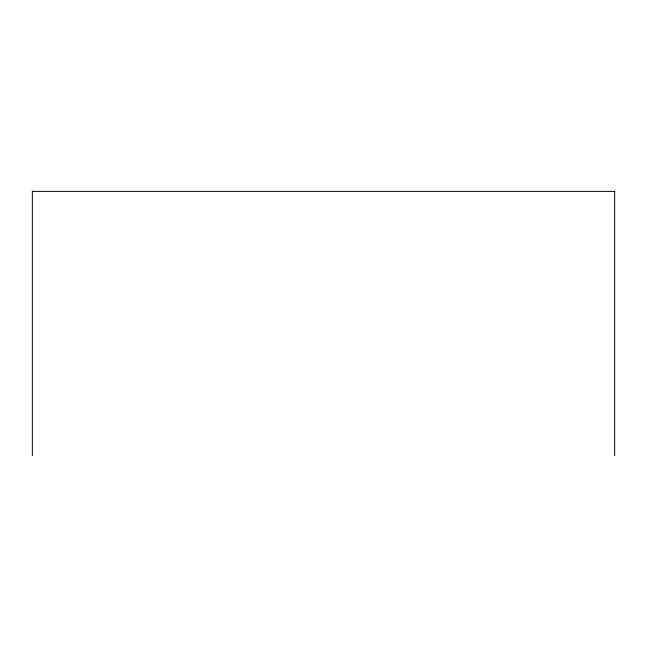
<?xml version="1.0" encoding="UTF-8"?>
<svg xmlns="http://www.w3.org/2000/svg" width="647" height="647" viewBox="0 0 647 647"><rect width="100%" height="100%" fill="white"/><g stroke="black" fill="none" stroke-linecap="round" stroke-linejoin="round"><path stroke-width="0.97" d="M614.65 455.634L614.65 191.366L32.35 191.366L32.35 455.634"/></g></svg>
